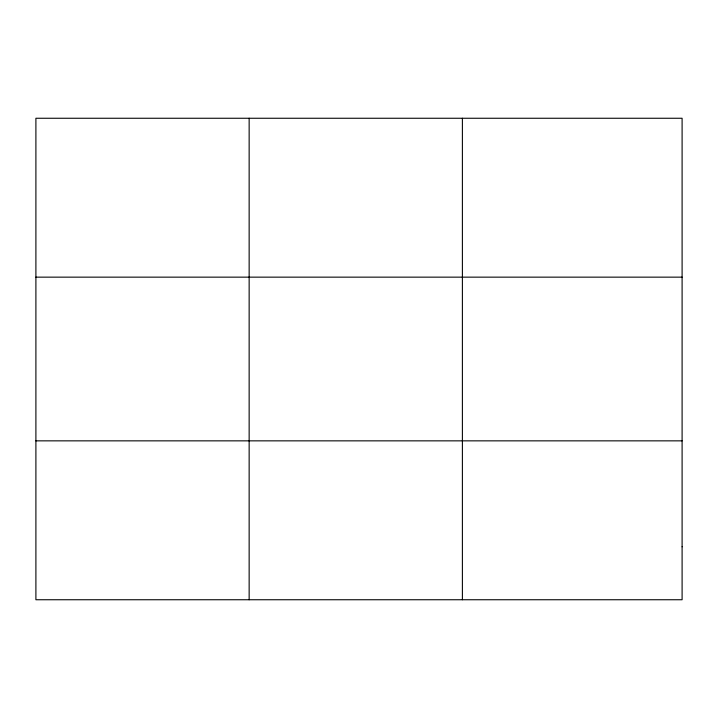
<?xml version="1.0" encoding="UTF-8"?>
<svg xmlns="http://www.w3.org/2000/svg" width="718" height="718" viewBox="0 0 718 718"><rect width="100%" height="100%" fill="white"/><g stroke="black" fill="none" stroke-linecap="round" stroke-linejoin="round"><path stroke-width="1.08" d="M249.146 599.745L249.146 118.255M462.392 599.745L462.392 118.255M35.9 277.148L682.1 277.148M35.9 440.852L682.1 440.852M682.1 546.775L682.1 599.745L35.9 599.745L35.9 118.255L682.1 118.255L682.1 546.775"/></g></svg>
